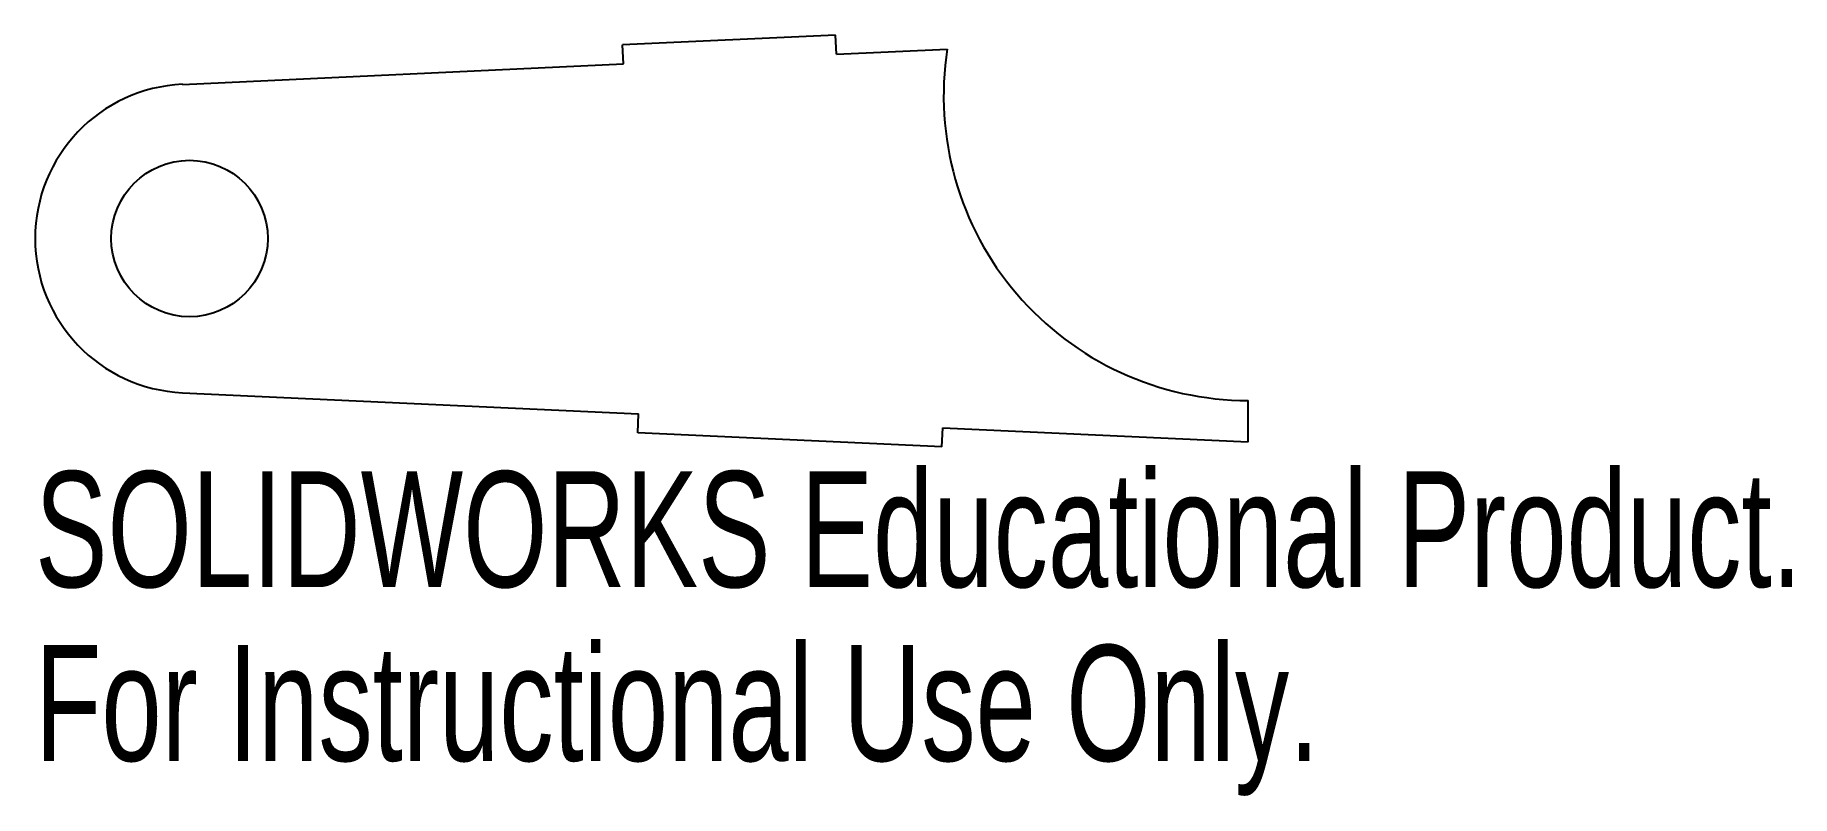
# Model space of a CAD drawing. Header units: inches. Extents: x -0.25 to 2.63, y -0.92 to 0.33.
import ezdxf

# ---------------------------------------------------------------- set-up
doc = ezdxf.new("R2010")
doc.units = ezdxf.units.IN
doc.header["$MEASUREMENT"] = 0
doc.styles.add('SLDTEXTSTYLE0', font='TXT', dxfattribs={"width": 0.7})

msp = doc.modelspace()

# ---------------------------------------------------------------- linework, layer by layer
at = {"color": 7, "linetype": 'Continuous', "lineweight": 25}
for p, q in [((1.0607, 0.334), (0.7111, 0.3179)), ((0.7125, 0.2867), (0.7111, 0.3179)), ((1.0622, 0.3028), (1.0607, 0.334)), ((1.0622, 0.3028), (1.2443, 0.3112)), ((-0.0117, 0.2532), (0.7125, 0.2867)), ((-0.0117, -0.2532), (0.7375, -0.2878)), ((0.7361, -0.319), (0.7375, -0.2878)), ((1.7383, -0.334), (1.7383, -0.266)), ((1.2355, -0.3421), (1.237, -0.3109)), ((1.237, -0.3109), (1.7383, -0.334)), ((1.2355, -0.3421), (0.7361, -0.319))]:
    msp.add_line(p, q, dxfattribs=at)
msp.add_circle((0, 0), 0.1285, dxfattribs=at)
for centre, radius, start, end in [((1.7383, 0.234), 0.5, 171.1197, 270), ((0, 0), 0.2535, 92.6442, 267.3558)]:
    msp.add_arc(centre, radius, start, end, dxfattribs=at)

# ---------------------------------------------------------------- texts
at = {"color": 7, "linetype": 'Continuous', "char_height": 0.1903, "attachment_point": 1, "style": 'SLDTEXTSTYLE0'}
for s, insert in [('SOLIDWORKS Educational Product.', (-0.2535, -0.3823)), ('For Instructional Use Only.', (-0.2535, -0.6677))]:
    msp.add_mtext(s, dxfattribs=dict(at, insert=insert))

doc.saveas('drawing.dxf')
